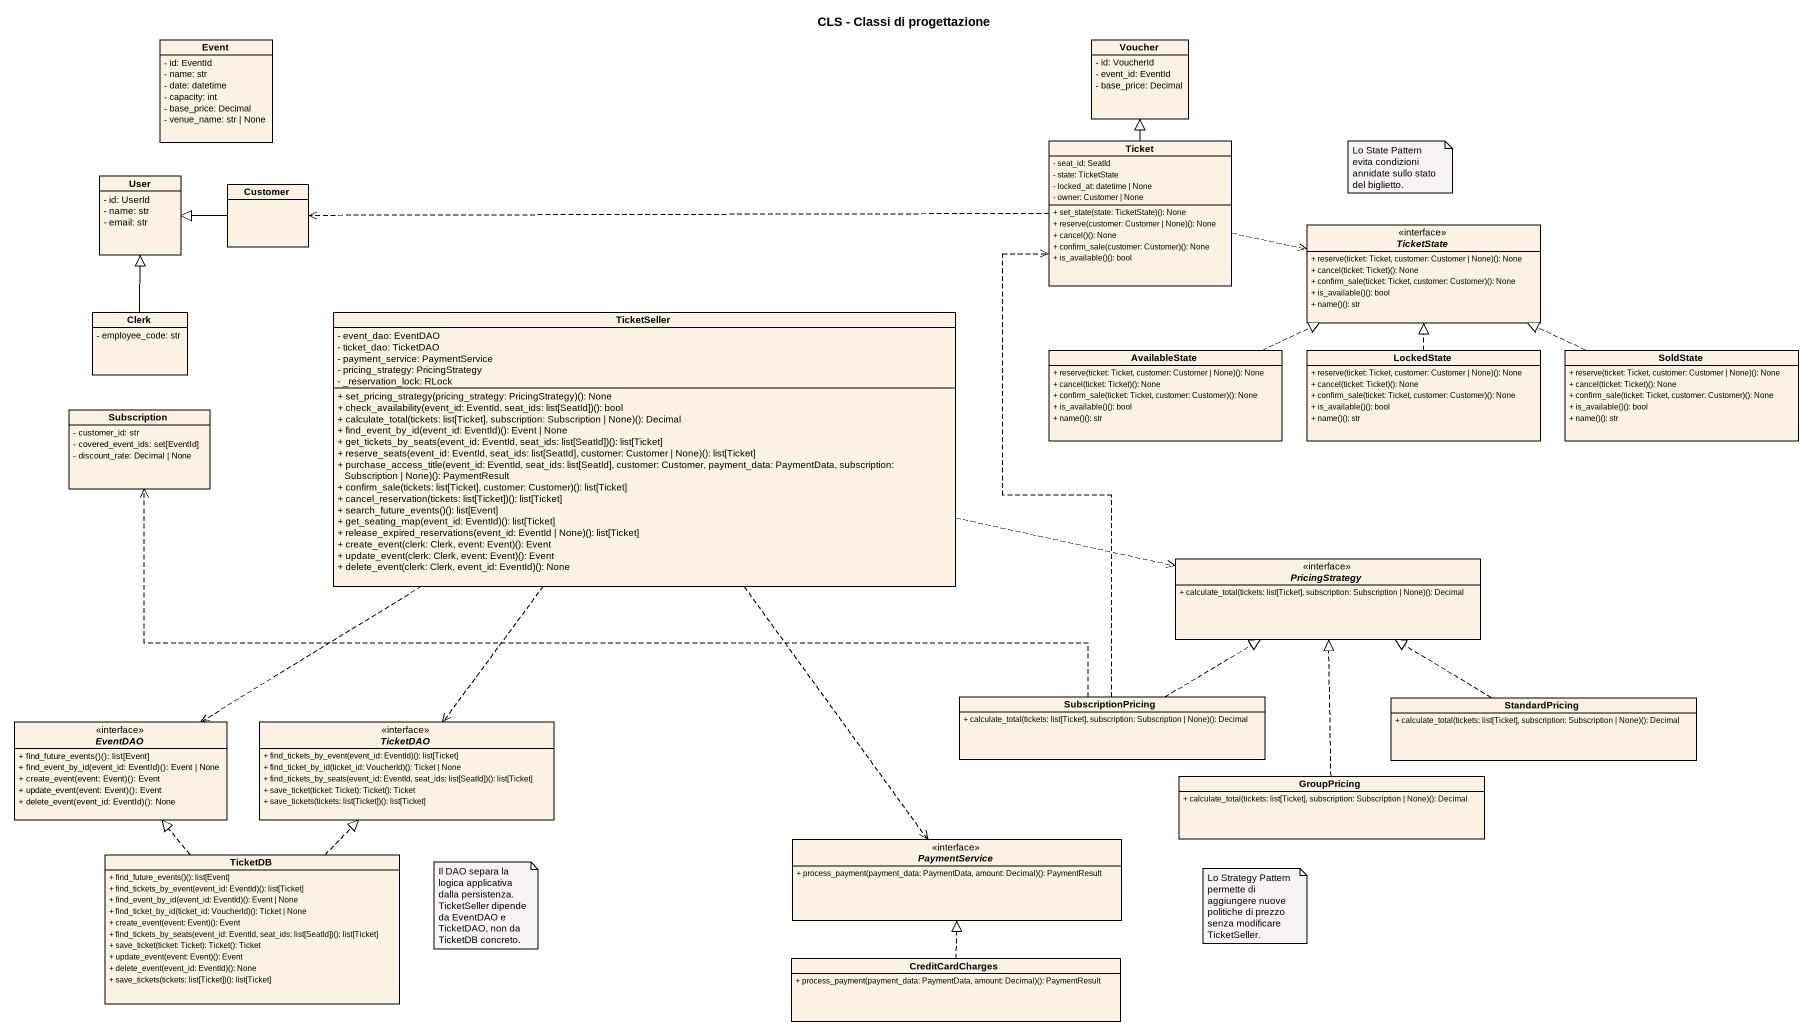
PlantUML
@startuml
title CLS - Classi di progettazione
hide circle
hide empty members
skinparam classAttributeIconSize 0
class Event {
  - id: EventId
  - name: str
  - date: datetime
  - capacity: int
  - base_price: Decimal
  - venue_name: str | None
}
class Voucher {
  - id: VoucherId
  - event_id: EventId
  - base_price: Decimal
}
class Ticket {
  - seat_id: SeatId
  - state: TicketState
  - locked_at: datetime | None
  - owner: Customer | None
  + set_state(state: TicketState)(): None
  + reserve(customer: Customer | None)(): None
  + cancel()(): None
  + confirm_sale(customer: Customer)(): None
  + is_available()(): bool
}
class User {
  - id: UserId
  - name: str
  - email: str
}
class Customer
interface TicketState {
  + reserve(ticket: Ticket, customer: Customer | None)(): None
  + cancel(ticket: Ticket)(): None
  + confirm_sale(ticket: Ticket, customer: Customer)(): None
  + is_available()(): bool
  + name()(): str
}
class Clerk {
  - employee_code: str
}
class TicketSeller {
  - event_dao: EventDAO
  - ticket_dao: TicketDAO
  - payment_service: PaymentService
  - pricing_strategy: PricingStrategy
  - _reservation_lock: RLock
  + set_pricing_strategy(pricing_strategy: PricingStrategy)(): None
  + check_availability(event_id: EventId, seat_ids: list[SeatId])(): bool
  + calculate_total(tickets: list[Ticket], subscription: Subscription | None)(): Decimal
  + find_event_by_id(event_id: EventId)(): Event | None
  + get_tickets_by_seats(event_id: EventId, seat_ids: list[SeatId])(): list[Ticket]
  + reserve_seats(event_id: EventId, seat_ids: list[SeatId], customer: Customer | None)(): list[Ticket]
  + purchase_access_title(event_id: EventId, seat_ids: list[SeatId], customer: Customer, payment_data: PaymentData, subscription: Subscription | None)(): PaymentResult
  + confirm_sale(tickets: list[Ticket], customer: Customer)(): list[Ticket]
  + cancel_reservation(tickets: list[Ticket])(): list[Ticket]
  + search_future_events()(): list[Event]
  + get_seating_map(event_id: EventId)(): list[Ticket]
  + release_expired_reservations(event_id: EventId | None)(): list[Ticket]
  + create_event(clerk: Clerk, event: Event)(): Event
  + update_event(clerk: Clerk, event: Event)(): Event
  + delete_event(clerk: Clerk, event_id: EventId)(): None
}
class AvailableState {
  + reserve(ticket: Ticket, customer: Customer | None)(): None
  + cancel(ticket: Ticket)(): None
  + confirm_sale(ticket: Ticket, customer: Customer)(): None
  + is_available()(): bool
  + name()(): str
}
class LockedState {
  + reserve(ticket: Ticket, customer: Customer | None)(): None
  + cancel(ticket: Ticket)(): None
  + confirm_sale(ticket: Ticket, customer: Customer)(): None
  + is_available()(): bool
  + name()(): str
}
class SoldState {
  + reserve(ticket: Ticket, customer: Customer | None)(): None
  + cancel(ticket: Ticket)(): None
  + confirm_sale(ticket: Ticket, customer: Customer)(): None
  + is_available()(): bool
  + name()(): str
}
class Subscription {
  - customer_id: str
  - covered_event_ids: set[EventId]
  - discount_rate: Decimal | None
}
interface PricingStrategy {
  + calculate_total(tickets: list[Ticket], subscription: Subscription | None)(): Decimal
}
class SubscriptionPricing {
  + calculate_total(tickets: list[Ticket], subscription: Subscription | None)(): Decimal
}
interface EventDAO {
  + find_future_events()(): list[Event]
  + find_event_by_id(event_id: EventId)(): Event | None
  + create_event(event: Event)(): Event
  + update_event(event: Event)(): Event
  + delete_event(event_id: EventId)(): None
}
interface TicketDAO {
  + find_tickets_by_event(event_id: EventId)(): list[Ticket]
  + find_ticket_by_id(ticket_id: VoucherId)(): Ticket | None
  + find_tickets_by_seats(event_id: EventId, seat_ids: list[SeatId])(): list[Ticket]
  + save_ticket(ticket: Ticket): Ticket(): Ticket
  + save_tickets(tickets: list[Ticket])(): list[Ticket]
}
class StandardPricing {
  + calculate_total(tickets: list[Ticket], subscription: Subscription | None)(): Decimal
}
class GroupPricing {
  + calculate_total(tickets: list[Ticket], subscription: Subscription | None)(): Decimal
}
class TicketDB {
  + find_future_events()(): list[Event]
  + find_tickets_by_event(event_id: EventId)(): list[Ticket]
  + find_event_by_id(event_id: EventId)(): Event | None
  + find_ticket_by_id(ticket_id: VoucherId)(): Ticket | None
  + create_event(event: Event)(): Event
  + find_tickets_by_seats(event_id: EventId, seat_ids: list[SeatId])(): list[Ticket]
  + save_ticket(ticket: Ticket): Ticket(): Ticket
  + update_event(event: Event)(): Event
  + delete_event(event_id: EventId)(): None
  + save_tickets(tickets: list[Ticket])(): list[Ticket]
}
interface PaymentService {
  + process_payment(payment_data: PaymentData, amount: Decimal)(): PaymentResult
}
class CreditCardCharges {
  + process_payment(payment_data: PaymentData, amount: Decimal)(): PaymentResult
}
Ticket -up-|> Voucher
Ticket .left.> Customer
Ticket .right.> TicketState
Customer -left-|> User
Clerk -up-|> User
TicketSeller .right.> PricingStrategy
TicketSeller ..> EventDAO
TicketSeller ..> TicketDAO
TicketSeller ..> PaymentService
AvailableState .right.|> TicketState
LockedState .up.|> TicketState
SoldState .left.|> TicketState
SubscriptionPricing .up.> Ticket
SubscriptionPricing .left.> Subscription
SubscriptionPricing .right.|> PricingStrategy
StandardPricing .up.|> PricingStrategy
GroupPricing .up.|> PricingStrategy
TicketDB .up.|> EventDAO
TicketDB .up.|> TicketDAO
CreditCardCharges .up.|> PaymentService
note as N1
  Lo State Pattern evita condizioni annidate sullo stato del biglietto.
end note
note as N2
  Il DAO separa la logica applicativa dalla persistenza. TicketSeller dipende da EventDAO e TicketDAO, non da TicketDB concreto.
end note
note as N3
  Lo Strategy Pattern permette di aggiungere nuove politiche di prezzo senza modificare TicketSeller.
end note
@enduml
